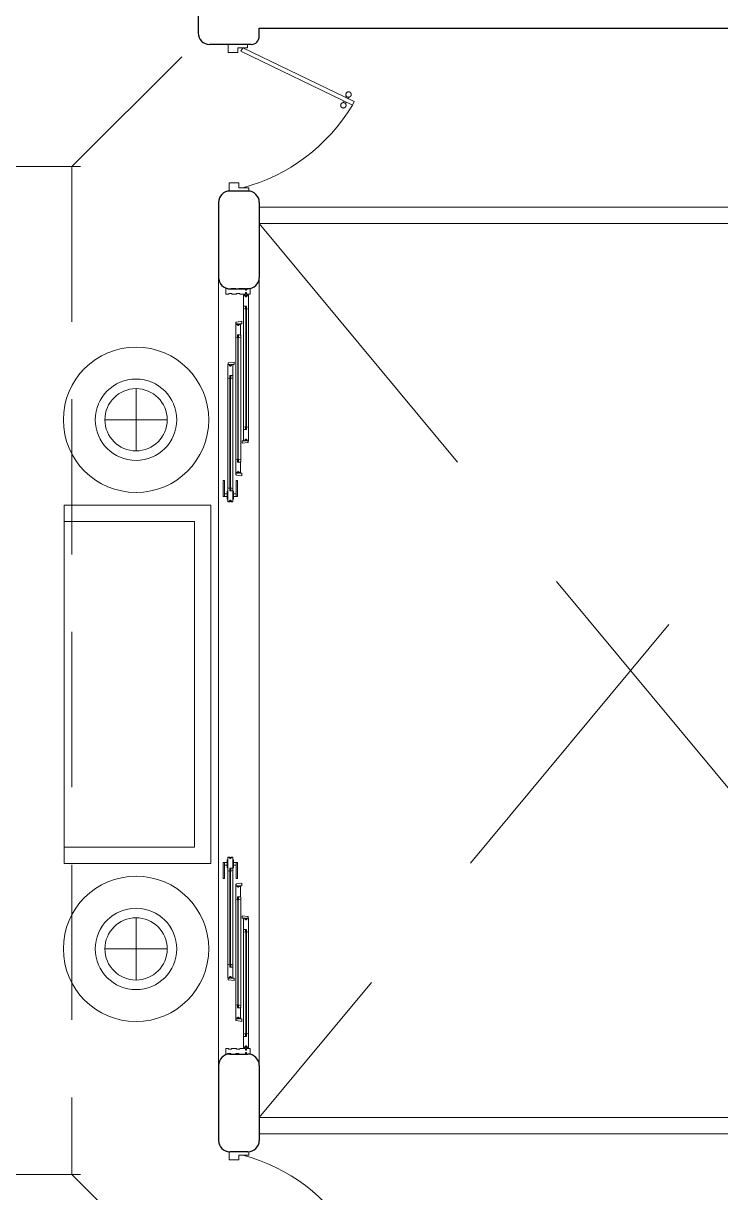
# Model space of a CAD drawing. Header units: metres. Extents: x -44 to 358, y -246 to 48.
# Drawn here: x 89.76 to 94.04, y -107.31 to -100.14 of the extents above; entities that cross this region are included whole.
import ezdxf

# ---------------------------------------------------------------- set-up
doc = ezdxf.new("R2010")
doc.units = ezdxf.units.M
doc.header["$LTSCALE"] = 0.3
doc.linetypes.add('DASHED2', pattern=[9.525, 6.35, -3.175])
doc.linetypes.add('HIDDEN2', pattern=[4.7625, 3.175, -1.5875])
for name, color, linetype, lineweight in [('A-DOOR', 7, 'Continuous', 5), ('A-WALL', 7, 'Continuous', 30), ('baños', 141, 'Continuous', 0), ('cristales', 131, 'Continuous', 0), ('MOBILIARIOS', 252, 'Continuous', 0), ('muros bajitos', 252, 'Continuous', 5), ('piso', 251, 'Continuous', 18), ('SE-2', 252, 'Continuous', 9)]:
    doc.layers.add(name, color=color, linetype=linetype, lineweight=lineweight)
doc.layers.add('Techos 1', color=7, linetype='HIDDEN2', lineweight=9, true_color=0x42391a)

# ---------------------------------------------------------------- blocks, each defined once
blk = doc.blocks.new('P90')
at = {"layer": 'A-DOOR'}
for p, q in [((-0.0476, -0.8576), (0.6364, -0.5264)), ((-0.0368, -0.88), (0.6473, -0.5489)), ((0.5843, -0.5517), (0.58, -0.5427)), ((0.5992, -0.5445), (0.5949, -0.5355)), ((0.5952, -0.5741), (0.5995, -0.5831)), ((0.6101, -0.5669), (0.6144, -0.5759)), ((0.6473, -0.5489), (0.6364, -0.5264)), ((-0.0368, -0.88), (-0.0476, -0.8576))]:
    blk.add_line(p, q, dxfattribs=at)
for points in [[(-0.06, -0.02), (-0.06, -0.05), (-0.12, -0.05), (-0.12, 0), (0, 0), (0, -0.02)], [(-0.0668, -0.88), (-0.0668, -0.85), (-0.1268, -0.85), (-0.1268, -0.9), (-0.0068, -0.9), (-0.0068, -0.88)]]:
    blk.add_lwpolyline(points, close=True, dxfattribs=at)
blk.add_arc((-0.3259, -1.105), 1.1228, 31.0139, 75.07969, dxfattribs=at)
for points in [[(0.5812, -0.5096), (0.5857, -0.5096), (0.5933, -0.5141), (0.5977, -0.5218), (0.5977, -0.5306), (0.5933, -0.5383), (0.5856, -0.5427), (0.5767, -0.5427), (0.5691, -0.5383), (0.5647, -0.5306), (0.5647, -0.5217), (0.5691, -0.514), (0.5768, -0.5096), (0.5812, -0.5096)], [(0.6133, -0.5758), (0.6177, -0.5758), (0.6254, -0.5803), (0.6298, -0.5879), (0.6298, -0.5968), (0.6253, -0.6045), (0.6176, -0.6089), (0.6088, -0.6089), (0.6011, -0.6044), (0.5967, -0.5967), (0.5967, -0.5879), (0.6011, -0.5802), (0.6088, -0.5758), (0.6133, -0.5758)]]:
    blk.add_open_spline(points, degree=2, dxfattribs=at)
blk = doc.blocks.new('A$C0aaa573a')
at = {"color": 7}
for points in [[(0.1262, 4.5899, 0.341999), (0.1277, 4.5918), (0.1281, 4.592), (0.1377, 4.592), (0.1387, 4.591), (0.1387, 4.574), (0.1382, 4.574), (0.1259, 4.5773, -0.339454), (0.1247, 4.5788), (0.1247, 4.5879, -0.341999)], [(0.1072, 4.4139, -0.341999), (0.1057, 4.4158), (0.1054, 4.416), (0.0957, 4.416), (0.0947, 4.415), (0.0947, 4.398), (0.0952, 4.398), (0.1076, 4.4013, 0.339454), (0.1087, 4.4028), (0.1087, 4.4119, 0.341999)], [(0.0592, 4.1639, -0.341999), (0.0577, 4.1658), (0.0574, 4.166), (0.0477, 4.166), (0.0467, 4.165), (0.0467, 4.148), (0.0472, 4.148), (0.0596, 4.1513, 0.339454), (0.0607, 4.1528), (0.0607, 4.1619, 0.341999)], [(0.1262, 3.8361, -0.341999), (0.1277, 3.8342), (0.1281, 3.834), (0.1377, 3.834), (0.1387, 3.835), (0.1387, 3.852), (0.1382, 3.852), (0.1259, 3.8487, 0.339454), (0.1247, 3.8472), (0.1247, 3.8381, 0.341999)], [(0.1072, 3.6361, 0.341999), (0.1057, 3.6342), (0.1054, 3.634), (0.0957, 3.634), (0.0947, 3.635), (0.0947, 3.652), (0.0952, 3.652), (0.1076, 3.6487, -0.339454), (0.1087, 3.6472), (0.1087, 3.6381, -0.341999)], [(0.0592, 3.4601, 0.341999), (0.0577, 3.4582), (0.0574, 3.458), (0.0477, 3.458), (0.0467, 3.459), (0.0467, 3.476), (0.0472, 3.476), (0.0596, 3.4727, -0.339454), (0.0607, 3.4712), (0.0607, 3.4621, -0.341999)], [(0.0592, 1.1399, -0.341999), (0.0577, 1.1418), (0.0574, 1.142), (0.0477, 1.142), (0.0467, 1.141), (0.0467, 1.124), (0.0472, 1.124), (0.0596, 1.1273, 0.339454), (0.0607, 1.1288), (0.0607, 1.1379, 0.341999)], [(0.1072, 0.9639, -0.341999), (0.1057, 0.9658), (0.1054, 0.966), (0.0957, 0.966), (0.0947, 0.965), (0.0947, 0.948), (0.0952, 0.948), (0.1076, 0.9513, 0.339454), (0.1087, 0.9528), (0.1087, 0.9619, 0.341999)], [(0.1262, 0.7639, 0.341999), (0.1277, 0.7658), (0.1281, 0.766), (0.1377, 0.766), (0.1387, 0.765), (0.1387, 0.748), (0.1382, 0.748), (0.1259, 0.7513, -0.339454), (0.1247, 0.7528), (0.1247, 0.7619, -0.341999)], [(0.0592, 0.5361, 0.341999), (0.0577, 0.5342), (0.0574, 0.534), (0.0477, 0.534), (0.0467, 0.535), (0.0467, 0.552), (0.0472, 0.552), (0.0596, 0.5487, -0.339454), (0.0607, 0.5472), (0.0607, 0.5381, -0.341999)], [(0.1072, 0.2861, 0.341999), (0.1057, 0.2842), (0.1054, 0.284), (0.0957, 0.284), (0.0947, 0.285), (0.0947, 0.302), (0.0952, 0.302), (0.1076, 0.2987, -0.339454), (0.1087, 0.2972), (0.1087, 0.2881, -0.341999)], [(0.1262, 0.1101, -0.341999), (0.1277, 0.1082), (0.1281, 0.108), (0.1377, 0.108), (0.1387, 0.109), (0.1387, 0.126), (0.1382, 0.126), (0.1259, 0.1227, 0.339454), (0.1247, 0.1212), (0.1247, 0.1121, 0.341999)]]:
    blk.add_lwpolyline(points, format="xyb", close=True, dxfattribs=at)
at = {"layer": 'A-DOOR', "color": 7}
for p, q in [((0.0182, 4.7), (0.0167, 4.6985)), ((0.0167, 4.6985), (0.0167, 4.6675)), ((0.0167, 4.6675), (0.0182, 4.666)), ((0.0302, 4.7), (0.0182, 4.7)), ((0.0302, 4.696), (0.0302, 4.7)), ((0.0492, 4.696), (0.0302, 4.696)), ((0.0352, 4.67), (0.0542, 4.67)), ((0.0352, 4.67), (0.0352, 4.666)), ((0.0782, 4.7), (0.0492, 4.7)), ((0.0492, 4.696), (0.0492, 4.7)), ((0.0542, 4.67), (0.0542, 4.666)), ((0.0782, 4.696), (0.0782, 4.7)), ((0.0972, 4.696), (0.0782, 4.696)), ((0.0832, 4.666), (0.0832, 4.67)), ((0.0832, 4.67), (0.1022, 4.67)), ((0.1377, 4.7), (0.0972, 4.7)), ((0.0972, 4.7), (0.0972, 4.696)), ((0.1022, 4.67), (0.1022, 4.666)), ((0.1377, 4.69), (0.1377, 4.7)), ((0.1437, 4.69), (0.1377, 4.69)), ((0.1377, 4.666), (0.1377, 4.676)), ((0.1377, 4.676), (0.1437, 4.676)), ((0.1667, 4.7), (0.1437, 4.7)), ((0.1437, 4.7), (0.1437, 4.69)), ((0.1437, 4.676), (0.1437, 4.666)), ((0.1652, 4.666), (0.1667, 4.6675)), ((0.1667, 4.6675), (0.1667, 4.7)), ((0.0182, 4.666), (0.0352, 4.666)), ((0.0542, 4.666), (0.0832, 4.666)), ((0.1022, 4.666), (0.1377, 4.666)), ((0.1257, 4.6585), (0.1272, 4.66)), ((0.1257, 4.5935), (0.1257, 4.6585)), ((0.1272, 4.66), (0.133, 4.66)), ((0.133, 4.66), (0.133, 4.654)), ((0.133, 4.654), (0.1357, 4.654)), ((0.1357, 4.654), (0.1357, 4.66)), ((0.1357, 4.66), (0.1377, 4.66)), ((0.1377, 4.66), (0.1377, 4.65)), ((0.1377, 4.65), (0.1437, 4.65)), ((0.1437, 4.666), (0.1652, 4.666)), ((0.1437, 4.65), (0.1437, 4.66)), ((0.1437, 4.66), (0.146, 4.66)), ((0.146, 4.66), (0.146, 4.654)), ((0.146, 4.654), (0.1487, 4.654)), ((0.1487, 4.654), (0.1487, 4.66)), ((0.1487, 4.66), (0.1542, 4.66)), ((0.1542, 4.66), (0.1557, 4.6585)), ((0.1557, 4.6585), (0.1557, 4.5779)), ((0.1247, 3.8472), (0.1247, 4.5788)), ((0.1272, 4.592), (0.1257, 4.5935)), ((0.1447, 4.592), (0.1272, 4.592)), ((0.1397, 4.5865), (0.1387, 4.5865)), ((0.1387, 4.5865), (0.1387, 4.5745)), ((0.1387, 4.5745), (0.1397, 4.5745)), ((0.1437, 4.587), (0.1397, 4.581)), ((0.1397, 4.587), (0.1437, 4.581)), ((0.1397, 4.581), (0.1397, 4.587)), ((0.1397, 4.587), (0.1437, 4.587)), ((0.1397, 4.587), (0.1397, 3.839)), ((0.1437, 4.587), (0.1397, 4.587)), ((0.1397, 3.839), (0.1397, 4.587)), ((0.1397, 4.587), (0.1437, 4.587)), ((0.1397, 4.5745), (0.1397, 4.5865)), ((0.1437, 4.581), (0.1397, 4.581)), ((0.1397, 4.576), (0.1397, 4.581)), ((0.1397, 4.581), (0.1437, 4.581)), ((0.1437, 4.576), (0.1397, 4.576)), ((0.1417, 4.592), (0.1417, 4.587)), ((0.1417, 4.592), (0.1417, 4.587)), ((0.1417, 4.592), (0.1417, 4.587)), ((0.1417, 4.587), (0.1417, 4.592)), ((0.1417, 4.592), (0.1417, 4.592)), ((0.1417, 4.587), (0.1417, 4.587)), ((0.1437, 4.587), (0.1437, 4.581)), ((0.1437, 3.839), (0.1437, 4.587)), ((0.1437, 4.587), (0.1437, 3.839)), ((0.1447, 4.5865), (0.1437, 4.5865)), ((0.1437, 4.5865), (0.1437, 4.5745)), ((0.1437, 4.581), (0.1437, 4.576)), ((0.1437, 4.5745), (0.1447, 4.5745)), ((0.1447, 4.5745), (0.1447, 4.592)), ((0.1447, 4.5745), (0.1447, 4.5865)), ((0.1452, 4.574), (0.1447, 4.5745)), ((0.1462, 4.574), (0.1452, 4.574)), ((0.1543, 4.576), (0.1462, 4.574)), ((0.1557, 4.5779), (0.1543, 4.576)), ((0.1557, 4.5779), (0.1557, 3.8481)), ((0.0792, 4.484), (0.0777, 4.4825)), ((0.0777, 4.4825), (0.0777, 4.4019)), ((0.0792, 4.4917), (0.0792, 4.484)), ((0.0847, 4.484), (0.0792, 4.484)), ((0.1152, 4.499), (0.082, 4.4947)), ((0.0847, 4.478), (0.0847, 4.484)), ((0.0874, 4.478), (0.0847, 4.478)), ((0.0897, 4.484), (0.0874, 4.484)), ((0.0874, 4.484), (0.0874, 4.478)), ((0.0897, 4.474), (0.0897, 4.484)), ((0.0957, 4.474), (0.0897, 4.474)), ((0.0977, 4.484), (0.0957, 4.484)), ((0.0957, 4.484), (0.0957, 4.474)), ((0.0977, 4.478), (0.0977, 4.484)), ((0.1004, 4.478), (0.0977, 4.478)), ((0.1062, 4.484), (0.1004, 4.484)), ((0.1004, 4.484), (0.1004, 4.478)), ((0.1077, 4.4825), (0.1062, 4.484)), ((0.1062, 4.484), (0.1152, 4.484)), ((0.1077, 4.4175), (0.1077, 4.4825)), ((0.1152, 4.484), (0.1152, 4.499)), ((0.0777, 4.4019), (0.0792, 4.4)), ((0.0777, 3.6481), (0.0777, 4.4019)), ((0.0792, 4.4), (0.0872, 4.398)), ((0.0872, 4.398), (0.0882, 4.398)), ((0.0882, 4.398), (0.0887, 4.3985)), ((0.0887, 4.3985), (0.0887, 4.416)), ((0.0887, 4.416), (0.1062, 4.416)), ((0.0887, 4.3985), (0.0887, 4.4105)), ((0.0887, 4.4105), (0.0897, 4.4105)), ((0.0897, 4.3985), (0.0887, 4.3985)), ((0.0937, 4.411), (0.0897, 4.411)), ((0.0897, 4.411), (0.0897, 3.639)), ((0.0897, 3.639), (0.0897, 4.411)), ((0.0897, 4.411), (0.0937, 4.411)), ((0.0897, 4.411), (0.0937, 4.405)), ((0.0937, 4.411), (0.0897, 4.405)), ((0.0897, 4.411), (0.0897, 4.405)), ((0.0937, 4.411), (0.0897, 4.411)), ((0.0897, 4.4105), (0.0897, 4.3985)), ((0.0897, 4.405), (0.0937, 4.405)), ((0.0897, 4.405), (0.0897, 4.4)), ((0.0937, 4.405), (0.0897, 4.405)), ((0.0897, 4.4), (0.0937, 4.4)), ((0.0917, 4.416), (0.0917, 4.411)), ((0.0917, 4.416), (0.0917, 4.411)), ((0.0917, 4.416), (0.0917, 4.411)), ((0.0917, 4.411), (0.0917, 4.416)), ((0.0917, 4.416), (0.0917, 4.416)), ((0.0917, 4.411), (0.0917, 4.411)), ((0.0937, 3.639), (0.0937, 4.411)), ((0.0937, 4.411), (0.0937, 3.639)), ((0.0937, 4.405), (0.0937, 4.411)), ((0.0937, 4.3985), (0.0937, 4.4105)), ((0.0937, 4.4105), (0.0947, 4.4105)), ((0.0937, 4.4), (0.0937, 4.405)), ((0.0947, 4.3985), (0.0937, 4.3985)), ((0.0947, 4.4105), (0.0947, 4.3985)), ((0.1062, 4.416), (0.1077, 4.4175)), ((0.1087, 4.4028), (0.1087, 3.6472)), ((0.0312, 4.2417), (0.0312, 4.234)), ((0.0672, 4.249), (0.034, 4.2447)), ((0.0672, 4.234), (0.0672, 4.249)), ((0.0312, 4.234), (0.0297, 4.2325)), ((0.0297, 4.2325), (0.0297, 4.1519)), ((0.0367, 4.234), (0.0312, 4.234)), ((0.0367, 4.228), (0.0367, 4.234)), ((0.0394, 4.228), (0.0367, 4.228)), ((0.0417, 4.234), (0.0394, 4.234)), ((0.0394, 4.234), (0.0394, 4.228)), ((0.0407, 4.1485), (0.0407, 4.166)), ((0.0407, 4.166), (0.0582, 4.166)), ((0.0417, 4.224), (0.0417, 4.234)), ((0.0477, 4.224), (0.0417, 4.224)), ((0.0437, 4.166), (0.0437, 4.161)), ((0.0437, 4.166), (0.0437, 4.161)), ((0.0437, 4.166), (0.0437, 4.161)), ((0.0437, 4.161), (0.0437, 4.166)), ((0.0437, 4.166), (0.0437, 4.166)), ((0.0497, 4.234), (0.0477, 4.234)), ((0.0477, 4.234), (0.0477, 4.224)), ((0.0497, 4.228), (0.0497, 4.234)), ((0.0524, 4.228), (0.0497, 4.228)), ((0.0582, 4.234), (0.0524, 4.234)), ((0.0524, 4.234), (0.0524, 4.228)), ((0.0597, 4.2325), (0.0582, 4.234)), ((0.0582, 4.234), (0.0672, 4.234)), ((0.0582, 4.166), (0.0597, 4.1675)), ((0.0597, 4.1675), (0.0597, 4.2325)), ((0.0297, 4.1519), (0.0312, 4.15)), ((0.0297, 3.4721), (0.0297, 4.1519)), ((0.0312, 4.15), (0.0392, 4.148)), ((0.0392, 4.148), (0.0402, 4.148)), ((0.0402, 4.148), (0.0407, 4.1485)), ((0.0407, 4.1485), (0.0407, 4.1605)), ((0.0407, 4.1605), (0.0417, 4.1605)), ((0.0417, 4.1485), (0.0407, 4.1485)), ((0.0457, 4.161), (0.0417, 4.161)), ((0.0417, 4.161), (0.0417, 3.463)), ((0.0417, 3.463), (0.0417, 4.161)), ((0.0417, 4.161), (0.0457, 4.161)), ((0.0417, 4.161), (0.0457, 4.155)), ((0.0457, 4.161), (0.0417, 4.155)), ((0.0417, 4.161), (0.0417, 4.155)), ((0.0457, 4.161), (0.0417, 4.161)), ((0.0417, 4.1605), (0.0417, 4.1485)), ((0.0417, 4.155), (0.0457, 4.155)), ((0.0417, 4.155), (0.0417, 4.15)), ((0.0457, 4.155), (0.0417, 4.155)), ((0.0417, 4.15), (0.0457, 4.15)), ((0.0437, 4.161), (0.0437, 4.161)), ((0.0457, 3.463), (0.0457, 4.161)), ((0.0457, 4.161), (0.0457, 3.463)), ((0.0457, 4.155), (0.0457, 4.161)), ((0.0457, 4.1485), (0.0457, 4.1605)), ((0.0457, 4.1605), (0.0467, 4.1605)), ((0.0457, 4.15), (0.0457, 4.155)), ((0.0467, 4.1485), (0.0457, 4.1485)), ((0.0467, 4.1605), (0.0467, 4.1485)), ((0.0607, 4.1528), (0.0607, 3.4712)), ((0.1272, 3.834), (0.1257, 3.8325)), ((0.1257, 3.8325), (0.1257, 3.7675)), ((0.1447, 3.834), (0.1272, 3.834)), ((0.1387, 3.8395), (0.1387, 3.8515)), ((0.1387, 3.8515), (0.1397, 3.8515)), ((0.1397, 3.8395), (0.1387, 3.8395)), ((0.1397, 3.8515), (0.1397, 3.8395)), ((0.1437, 3.85), (0.1397, 3.85)), ((0.1397, 3.85), (0.1397, 3.845)), ((0.1437, 3.839), (0.1397, 3.845)), ((0.1397, 3.839), (0.1437, 3.845)), ((0.1437, 3.845), (0.1397, 3.845)), ((0.1397, 3.845), (0.1397, 3.839)), ((0.1397, 3.845), (0.1437, 3.845)), ((0.1397, 3.839), (0.1437, 3.839)), ((0.1437, 3.839), (0.1397, 3.839)), ((0.1397, 3.839), (0.1437, 3.839)), ((0.1417, 3.834), (0.1417, 3.839)), ((0.1417, 3.834), (0.1417, 3.839)), ((0.1417, 3.834), (0.1417, 3.839)), ((0.1417, 3.839), (0.1417, 3.839)), ((0.1417, 3.839), (0.1417, 3.834)), ((0.1417, 3.834), (0.1417, 3.834)), ((0.1437, 3.8395), (0.1437, 3.8515)), ((0.1437, 3.8515), (0.1447, 3.8515)), ((0.1437, 3.845), (0.1437, 3.85)), ((0.1437, 3.839), (0.1437, 3.845)), ((0.1447, 3.8395), (0.1437, 3.8395)), ((0.1452, 3.852), (0.1447, 3.8515)), ((0.1447, 3.8515), (0.1447, 3.834)), ((0.1447, 3.8515), (0.1447, 3.8395)), ((0.1462, 3.852), (0.1452, 3.852)), ((0.1543, 3.85), (0.1462, 3.852)), ((0.1557, 3.8481), (0.1543, 3.85)), ((0.1557, 3.7675), (0.1557, 3.8481)), ((0.1272, 3.766), (0.1182, 3.766)), ((0.1182, 3.766), (0.1182, 3.751)), ((0.1182, 3.751), (0.1515, 3.7553)), ((0.1257, 3.7675), (0.1272, 3.766)), ((0.1272, 3.766), (0.133, 3.766)), ((0.133, 3.766), (0.133, 3.772)), ((0.133, 3.772), (0.1357, 3.772)), ((0.1357, 3.772), (0.1357, 3.766)), ((0.1357, 3.766), (0.1377, 3.766)), ((0.1377, 3.766), (0.1377, 3.776)), ((0.1377, 3.776), (0.1437, 3.776)), ((0.1437, 3.776), (0.1437, 3.766)), ((0.1437, 3.766), (0.146, 3.766)), ((0.146, 3.766), (0.146, 3.772)), ((0.146, 3.772), (0.1487, 3.772)), ((0.1487, 3.772), (0.1487, 3.766)), ((0.1487, 3.766), (0.1542, 3.766)), ((0.1542, 3.766), (0.1557, 3.7675)), ((0.1542, 3.7583), (0.1542, 3.766)), ((0.0777, 3.6481), (0.0792, 3.65)), ((0.0777, 3.5675), (0.0777, 3.6481)), ((0.0792, 3.65), (0.0872, 3.652)), ((0.0872, 3.652), (0.0882, 3.652)), ((0.0882, 3.652), (0.0887, 3.6515)), ((0.0887, 3.6515), (0.0887, 3.634)), ((0.0887, 3.6515), (0.0887, 3.6395)), ((0.0897, 3.6515), (0.0887, 3.6515)), ((0.0887, 3.6395), (0.0897, 3.6395)), ((0.0887, 3.634), (0.1062, 3.634)), ((0.0897, 3.6395), (0.0897, 3.6515)), ((0.0897, 3.645), (0.0897, 3.65)), ((0.0897, 3.65), (0.0937, 3.65)), ((0.0897, 3.639), (0.0937, 3.645)), ((0.0937, 3.639), (0.0897, 3.645)), ((0.0897, 3.639), (0.0897, 3.645)), ((0.0897, 3.645), (0.0937, 3.645)), ((0.0937, 3.645), (0.0897, 3.645)), ((0.0937, 3.639), (0.0897, 3.639)), ((0.0897, 3.639), (0.0937, 3.639)), ((0.0937, 3.639), (0.0897, 3.639)), ((0.0917, 3.634), (0.0917, 3.639)), ((0.0917, 3.634), (0.0917, 3.639)), ((0.0917, 3.634), (0.0917, 3.639)), ((0.0917, 3.639), (0.0917, 3.639)), ((0.0917, 3.639), (0.0917, 3.634)), ((0.0917, 3.634), (0.0917, 3.634)), ((0.0937, 3.6515), (0.0937, 3.6395)), ((0.0947, 3.6515), (0.0937, 3.6515)), ((0.0937, 3.65), (0.0937, 3.645)), ((0.0937, 3.645), (0.0937, 3.639)), ((0.0937, 3.6395), (0.0947, 3.6395)), ((0.0947, 3.6395), (0.0947, 3.6515)), ((0.1062, 3.634), (0.1077, 3.6325)), ((0.1077, 3.6325), (0.1077, 3.5675)), ((0.0792, 3.566), (0.0777, 3.5675)), ((0.0847, 3.566), (0.0792, 3.566)), ((0.0792, 3.5583), (0.0792, 3.566)), ((0.1152, 3.551), (0.082, 3.5553)), ((0.0874, 3.572), (0.0847, 3.572)), ((0.0847, 3.572), (0.0847, 3.566)), ((0.0874, 3.566), (0.0874, 3.572)), ((0.0897, 3.566), (0.0874, 3.566)), ((0.0957, 3.576), (0.0897, 3.576)), ((0.0897, 3.576), (0.0897, 3.566)), ((0.0957, 3.566), (0.0957, 3.576)), ((0.0977, 3.566), (0.0957, 3.566)), ((0.1004, 3.572), (0.0977, 3.572)), ((0.0977, 3.572), (0.0977, 3.566)), ((0.1004, 3.566), (0.1004, 3.572)), ((0.1062, 3.566), (0.1004, 3.566)), ((0.1077, 3.5675), (0.1062, 3.566)), ((0.1062, 3.566), (0.1152, 3.566)), ((0.1152, 3.566), (0.1152, 3.551)), ((0.0297, 3.4721), (0.0312, 3.474)), ((0.0297, 3.3915), (0.0297, 3.4721)), ((0.0312, 3.474), (0.0392, 3.476)), ((0.0392, 3.476), (0.0402, 3.476)), ((0.0402, 3.476), (0.0407, 3.4755)), ((0.0407, 3.4755), (0.0407, 3.458)), ((0.0407, 3.4755), (0.0407, 3.4635)), ((0.0417, 3.4755), (0.0407, 3.4755)), ((0.0407, 3.4635), (0.0417, 3.4635)), ((0.0407, 3.458), (0.0582, 3.458)), ((0.0417, 3.4635), (0.0417, 3.4755)), ((0.0417, 3.469), (0.0417, 3.474)), ((0.0417, 3.474), (0.0457, 3.474)), ((0.0417, 3.463), (0.0457, 3.469)), ((0.0457, 3.463), (0.0417, 3.469)), ((0.0417, 3.463), (0.0417, 3.469)), ((0.0417, 3.469), (0.0457, 3.469)), ((0.0457, 3.469), (0.0417, 3.469)), ((0.0457, 3.463), (0.0417, 3.463)), ((0.0417, 3.463), (0.0457, 3.463)), ((0.0457, 3.463), (0.0417, 3.463)), ((0.0437, 3.458), (0.0437, 3.463)), ((0.0437, 3.458), (0.0437, 3.463)), ((0.0437, 3.458), (0.0437, 3.463)), ((0.0437, 3.463), (0.0437, 3.463)), ((0.0437, 3.463), (0.0437, 3.458)), ((0.0437, 3.458), (0.0437, 3.458)), ((0.0457, 3.4755), (0.0457, 3.4635)), ((0.0467, 3.4755), (0.0457, 3.4755)), ((0.0457, 3.474), (0.0457, 3.469)), ((0.0457, 3.469), (0.0457, 3.463)), ((0.0457, 3.4635), (0.0467, 3.4635)), ((0.0467, 3.4635), (0.0467, 3.4755)), ((0.0582, 3.458), (0.0597, 3.4565)), ((0.0597, 3.4565), (0.0597, 3.3915)), ((0.0312, 3.39), (0.0297, 3.3915)), ((0.0367, 3.39), (0.0312, 3.39)), ((0.0394, 3.396), (0.0367, 3.396)), ((0.0367, 3.396), (0.0367, 3.39)), ((0.0394, 3.39), (0.0394, 3.396)), ((0.0417, 3.39), (0.0394, 3.39)), ((0.0477, 3.4), (0.0417, 3.4)), ((0.0417, 3.4), (0.0417, 3.39)), ((0.0477, 3.39), (0.0477, 3.4)), ((0.0497, 3.39), (0.0477, 3.39)), ((0.0524, 3.396), (0.0497, 3.396)), ((0.0497, 3.396), (0.0497, 3.39)), ((0.0524, 3.39), (0.0524, 3.396)), ((0.0582, 3.39), (0.0524, 3.39)), ((0.0597, 3.3915), (0.0582, 3.39)), ((0.0312, 1.21), (0.0297, 1.2085)), ((0.0297, 1.2085), (0.0297, 1.1279)), ((0.0367, 1.21), (0.0312, 1.21)), ((0.0367, 1.204), (0.0367, 1.21)), ((0.0394, 1.204), (0.0367, 1.204)), ((0.0417, 1.21), (0.0394, 1.21)), ((0.0394, 1.21), (0.0394, 1.204)), ((0.0417, 1.2), (0.0417, 1.21)), ((0.0477, 1.2), (0.0417, 1.2)), ((0.0497, 1.21), (0.0477, 1.21)), ((0.0477, 1.21), (0.0477, 1.2)), ((0.0497, 1.204), (0.0497, 1.21)), ((0.0524, 1.204), (0.0497, 1.204)), ((0.0582, 1.21), (0.0524, 1.21)), ((0.0524, 1.21), (0.0524, 1.204)), ((0.0597, 1.2085), (0.0582, 1.21)), ((0.0597, 1.1435), (0.0597, 1.2085)), ((0.0297, 1.1279), (0.0312, 1.126)), ((0.0297, 1.1279), (0.0297, 0.5481)), ((0.0312, 1.126), (0.0392, 1.124)), ((0.0392, 1.124), (0.0402, 1.124)), ((0.0402, 1.124), (0.0407, 1.1245)), ((0.0407, 1.1245), (0.0407, 1.142)), ((0.0407, 1.142), (0.0582, 1.142)), ((0.0407, 1.1245), (0.0407, 1.1365)), ((0.0407, 1.1365), (0.0417, 1.1365)), ((0.0417, 1.1245), (0.0407, 1.1245)), ((0.0417, 1.137), (0.0457, 1.131)), ((0.0457, 1.137), (0.0417, 1.131)), ((0.0417, 1.137), (0.0417, 1.131)), ((0.0457, 1.137), (0.0417, 1.137)), ((0.0417, 0.539), (0.0417, 1.137)), ((0.0417, 1.137), (0.0457, 1.137)), ((0.0417, 1.137), (0.0417, 0.539)), ((0.0457, 1.137), (0.0417, 1.137)), ((0.0417, 1.1365), (0.0417, 1.1245)), ((0.0417, 1.131), (0.0457, 1.131)), ((0.0417, 1.131), (0.0417, 1.126)), ((0.0457, 1.131), (0.0417, 1.131)), ((0.0417, 1.126), (0.0457, 1.126)), ((0.0437, 1.142), (0.0437, 1.137)), ((0.0437, 1.142), (0.0437, 1.137)), ((0.0437, 1.142), (0.0437, 1.137)), ((0.0437, 1.137), (0.0437, 1.142)), ((0.0437, 1.142), (0.0437, 1.142)), ((0.0437, 1.137), (0.0437, 1.137)), ((0.0457, 1.131), (0.0457, 1.137)), ((0.0457, 1.137), (0.0457, 0.539)), ((0.0457, 0.539), (0.0457, 1.137)), ((0.0457, 1.1245), (0.0457, 1.1365)), ((0.0457, 1.1365), (0.0467, 1.1365)), ((0.0457, 1.126), (0.0457, 1.131)), ((0.0467, 1.1245), (0.0457, 1.1245)), ((0.0467, 1.1365), (0.0467, 1.1245)), ((0.0582, 1.142), (0.0597, 1.1435)), ((0.0607, 0.5472), (0.0607, 1.1288)), ((0.0792, 1.034), (0.0777, 1.0325)), ((0.0777, 1.0325), (0.0777, 0.9519)), ((0.0792, 1.0417), (0.0792, 1.034)), ((0.0847, 1.034), (0.0792, 1.034)), ((0.1152, 1.049), (0.082, 1.0447)), ((0.0847, 1.028), (0.0847, 1.034)), ((0.0874, 1.028), (0.0847, 1.028)), ((0.0897, 1.034), (0.0874, 1.034)), ((0.0874, 1.034), (0.0874, 1.028)), ((0.0897, 1.024), (0.0897, 1.034)), ((0.0957, 1.024), (0.0897, 1.024)), ((0.0977, 1.034), (0.0957, 1.034)), ((0.0957, 1.034), (0.0957, 1.024)), ((0.0977, 1.028), (0.0977, 1.034)), ((0.1004, 1.028), (0.0977, 1.028)), ((0.1062, 1.034), (0.1004, 1.034)), ((0.1004, 1.034), (0.1004, 1.028)), ((0.1077, 1.0325), (0.1062, 1.034)), ((0.1062, 1.034), (0.1152, 1.034)), ((0.1077, 0.9675), (0.1077, 1.0325)), ((0.1152, 1.034), (0.1152, 1.049)), ((0.0777, 0.9519), (0.0792, 0.95)), ((0.0777, 0.9519), (0.0777, 0.2981)), ((0.0792, 0.95), (0.0872, 0.948)), ((0.0872, 0.948), (0.0882, 0.948)), ((0.0882, 0.948), (0.0887, 0.9485)), ((0.0887, 0.9485), (0.0887, 0.966)), ((0.0887, 0.966), (0.1062, 0.966)), ((0.0887, 0.9485), (0.0887, 0.9605)), ((0.0887, 0.9605), (0.0897, 0.9605)), ((0.0897, 0.9485), (0.0887, 0.9485)), ((0.0897, 0.961), (0.0937, 0.955)), ((0.0937, 0.961), (0.0897, 0.955)), ((0.0897, 0.961), (0.0897, 0.955)), ((0.0937, 0.961), (0.0897, 0.961)), ((0.0897, 0.289), (0.0897, 0.961)), ((0.0897, 0.961), (0.0937, 0.961)), ((0.0897, 0.961), (0.0897, 0.289)), ((0.0937, 0.961), (0.0897, 0.961)), ((0.0897, 0.9605), (0.0897, 0.9485)), ((0.0897, 0.955), (0.0937, 0.955)), ((0.0897, 0.955), (0.0897, 0.95)), ((0.0937, 0.955), (0.0897, 0.955)), ((0.0897, 0.95), (0.0937, 0.95)), ((0.0917, 0.966), (0.0917, 0.961)), ((0.0917, 0.966), (0.0917, 0.961)), ((0.0917, 0.966), (0.0917, 0.961)), ((0.0917, 0.961), (0.0917, 0.966)), ((0.0917, 0.966), (0.0917, 0.966)), ((0.0917, 0.961), (0.0917, 0.961)), ((0.0937, 0.955), (0.0937, 0.961)), ((0.0937, 0.961), (0.0937, 0.289)), ((0.0937, 0.289), (0.0937, 0.961)), ((0.0937, 0.9485), (0.0937, 0.9605)), ((0.0937, 0.9605), (0.0947, 0.9605)), ((0.0937, 0.95), (0.0937, 0.955)), ((0.0947, 0.9485), (0.0937, 0.9485)), ((0.0947, 0.9605), (0.0947, 0.9485)), ((0.1062, 0.966), (0.1077, 0.9675)), ((0.1087, 0.2972), (0.1087, 0.9528)), ((0.1182, 0.834), (0.1182, 0.849)), ((0.1182, 0.849), (0.1515, 0.8447)), ((0.1272, 0.834), (0.1182, 0.834)), ((0.1257, 0.8325), (0.1272, 0.834)), ((0.1257, 0.7675), (0.1257, 0.8325)), ((0.1272, 0.834), (0.133, 0.834)), ((0.133, 0.834), (0.133, 0.828)), ((0.133, 0.828), (0.1357, 0.828)), ((0.1357, 0.828), (0.1357, 0.834)), ((0.1357, 0.834), (0.1377, 0.834)), ((0.1377, 0.834), (0.1377, 0.824)), ((0.1377, 0.824), (0.1437, 0.824)), ((0.1437, 0.824), (0.1437, 0.834)), ((0.1437, 0.834), (0.146, 0.834)), ((0.146, 0.834), (0.146, 0.828)), ((0.146, 0.828), (0.1487, 0.828)), ((0.1487, 0.828), (0.1487, 0.834)), ((0.1487, 0.834), (0.1542, 0.834)), ((0.1542, 0.8417), (0.1542, 0.834)), ((0.1542, 0.834), (0.1557, 0.8325)), ((0.1557, 0.8325), (0.1557, 0.7519)), ((0.1247, 0.7528), (0.1247, 0.1212)), ((0.1272, 0.766), (0.1257, 0.7675)), ((0.1447, 0.766), (0.1272, 0.766)), ((0.1397, 0.7605), (0.1387, 0.7605)), ((0.1387, 0.7605), (0.1387, 0.7485)), ((0.1387, 0.7485), (0.1397, 0.7485)), ((0.1397, 0.113), (0.1397, 0.761)), ((0.1397, 0.761), (0.1437, 0.761)), ((0.1437, 0.761), (0.1397, 0.761)), ((0.1397, 0.761), (0.1397, 0.113)), ((0.1437, 0.761), (0.1397, 0.755)), ((0.1397, 0.761), (0.1437, 0.755)), ((0.1397, 0.755), (0.1397, 0.761)), ((0.1397, 0.761), (0.1437, 0.761)), ((0.1397, 0.7485), (0.1397, 0.7605)), ((0.1437, 0.755), (0.1397, 0.755)), ((0.1397, 0.75), (0.1397, 0.755)), ((0.1397, 0.755), (0.1437, 0.755)), ((0.1437, 0.75), (0.1397, 0.75)), ((0.1417, 0.766), (0.1417, 0.761)), ((0.1417, 0.766), (0.1417, 0.761)), ((0.1417, 0.766), (0.1417, 0.761)), ((0.1417, 0.761), (0.1417, 0.766)), ((0.1417, 0.766), (0.1417, 0.766)), ((0.1417, 0.761), (0.1417, 0.761)), ((0.1437, 0.761), (0.1437, 0.113)), ((0.1437, 0.113), (0.1437, 0.761)), ((0.1437, 0.761), (0.1437, 0.755)), ((0.1447, 0.7605), (0.1437, 0.7605)), ((0.1437, 0.7605), (0.1437, 0.7485)), ((0.1437, 0.755), (0.1437, 0.75)), ((0.1437, 0.7485), (0.1447, 0.7485)), ((0.1447, 0.7485), (0.1447, 0.766)), ((0.1447, 0.7485), (0.1447, 0.7605)), ((0.1452, 0.748), (0.1447, 0.7485)), ((0.1462, 0.748), (0.1452, 0.748)), ((0.1543, 0.75), (0.1462, 0.748)), ((0.1557, 0.7519), (0.1543, 0.75)), ((0.1557, 0.1221), (0.1557, 0.7519)), ((0.0297, 0.5481), (0.0312, 0.55)), ((0.0297, 0.4675), (0.0297, 0.5481)), ((0.0312, 0.55), (0.0392, 0.552)), ((0.0392, 0.552), (0.0402, 0.552)), ((0.0402, 0.552), (0.0407, 0.5515)), ((0.0407, 0.5515), (0.0407, 0.534)), ((0.0407, 0.5515), (0.0407, 0.5395)), ((0.0417, 0.5515), (0.0407, 0.5515)), ((0.0407, 0.5395), (0.0417, 0.5395)), ((0.0407, 0.534), (0.0582, 0.534)), ((0.0417, 0.5395), (0.0417, 0.5515)), ((0.0417, 0.545), (0.0417, 0.55)), ((0.0417, 0.55), (0.0457, 0.55)), ((0.0417, 0.539), (0.0457, 0.545)), ((0.0457, 0.539), (0.0417, 0.545)), ((0.0417, 0.539), (0.0417, 0.545)), ((0.0417, 0.545), (0.0457, 0.545)), ((0.0457, 0.545), (0.0417, 0.545)), ((0.0457, 0.539), (0.0417, 0.539)), ((0.0417, 0.539), (0.0457, 0.539)), ((0.0457, 0.539), (0.0417, 0.539)), ((0.0437, 0.534), (0.0437, 0.539)), ((0.0437, 0.534), (0.0437, 0.539)), ((0.0437, 0.534), (0.0437, 0.539)), ((0.0437, 0.539), (0.0437, 0.539)), ((0.0437, 0.539), (0.0437, 0.534)), ((0.0437, 0.534), (0.0437, 0.534)), ((0.0457, 0.5515), (0.0457, 0.5395)), ((0.0467, 0.5515), (0.0457, 0.5515)), ((0.0457, 0.55), (0.0457, 0.545)), ((0.0457, 0.545), (0.0457, 0.539)), ((0.0457, 0.5395), (0.0467, 0.5395)), ((0.0467, 0.5395), (0.0467, 0.5515)), ((0.0582, 0.534), (0.0597, 0.5325)), ((0.0597, 0.5325), (0.0597, 0.4675)), ((0.0312, 0.466), (0.0297, 0.4675)), ((0.0367, 0.466), (0.0312, 0.466)), ((0.0312, 0.4583), (0.0312, 0.466)), ((0.0672, 0.451), (0.034, 0.4553)), ((0.0394, 0.472), (0.0367, 0.472)), ((0.0367, 0.472), (0.0367, 0.466)), ((0.0394, 0.466), (0.0394, 0.472)), ((0.0417, 0.466), (0.0394, 0.466)), ((0.0477, 0.476), (0.0417, 0.476)), ((0.0417, 0.476), (0.0417, 0.466)), ((0.0477, 0.466), (0.0477, 0.476)), ((0.0497, 0.466), (0.0477, 0.466)), ((0.0524, 0.472), (0.0497, 0.472)), ((0.0497, 0.472), (0.0497, 0.466)), ((0.0524, 0.466), (0.0524, 0.472)), ((0.0582, 0.466), (0.0524, 0.466)), ((0.0597, 0.4675), (0.0582, 0.466)), ((0.0582, 0.466), (0.0672, 0.466)), ((0.0672, 0.466), (0.0672, 0.451)), ((0.0777, 0.2981), (0.0792, 0.3)), ((0.0777, 0.2175), (0.0777, 0.2981)), ((0.0792, 0.3), (0.0872, 0.302)), ((0.0872, 0.302), (0.0882, 0.302)), ((0.0882, 0.302), (0.0887, 0.3015)), ((0.0887, 0.3015), (0.0887, 0.284)), ((0.0887, 0.3015), (0.0887, 0.2895)), ((0.0897, 0.3015), (0.0887, 0.3015)), ((0.0887, 0.2895), (0.0897, 0.2895)), ((0.0897, 0.2895), (0.0897, 0.3015)), ((0.0897, 0.295), (0.0897, 0.3)), ((0.0897, 0.3), (0.0937, 0.3)), ((0.0897, 0.289), (0.0937, 0.295)), ((0.0937, 0.289), (0.0897, 0.295)), ((0.0897, 0.289), (0.0897, 0.295)), ((0.0897, 0.295), (0.0937, 0.295)), ((0.0937, 0.295), (0.0897, 0.295)), ((0.0937, 0.289), (0.0897, 0.289)), ((0.0897, 0.289), (0.0937, 0.289)), ((0.0937, 0.289), (0.0897, 0.289)), ((0.0917, 0.284), (0.0917, 0.289)), ((0.0917, 0.284), (0.0917, 0.289)), ((0.0917, 0.284), (0.0917, 0.289)), ((0.0917, 0.289), (0.0917, 0.289)), ((0.0917, 0.289), (0.0917, 0.284)), ((0.0937, 0.3015), (0.0937, 0.2895)), ((0.0947, 0.3015), (0.0937, 0.3015)), ((0.0937, 0.3), (0.0937, 0.295)), ((0.0937, 0.295), (0.0937, 0.289)), ((0.0937, 0.2895), (0.0947, 0.2895)), ((0.0947, 0.2895), (0.0947, 0.3015)), ((0.0792, 0.216), (0.0777, 0.2175)), ((0.0847, 0.216), (0.0792, 0.216)), ((0.0792, 0.2083), (0.0792, 0.216)), ((0.0874, 0.222), (0.0847, 0.222)), ((0.0847, 0.222), (0.0847, 0.216)), ((0.0874, 0.216), (0.0874, 0.222)), ((0.0897, 0.216), (0.0874, 0.216)), ((0.0887, 0.284), (0.1062, 0.284)), ((0.0957, 0.226), (0.0897, 0.226)), ((0.0897, 0.226), (0.0897, 0.216)), ((0.0917, 0.284), (0.0917, 0.284)), ((0.0957, 0.216), (0.0957, 0.226)), ((0.0977, 0.216), (0.0957, 0.216)), ((0.1004, 0.222), (0.0977, 0.222)), ((0.0977, 0.222), (0.0977, 0.216)), ((0.1004, 0.216), (0.1004, 0.222)), ((0.1062, 0.216), (0.1004, 0.216)), ((0.1062, 0.284), (0.1077, 0.2825)), ((0.1077, 0.2175), (0.1062, 0.216)), ((0.1062, 0.216), (0.1152, 0.216)), ((0.1077, 0.2825), (0.1077, 0.2175)), ((0.1152, 0.216), (0.1152, 0.201)), ((0.1152, 0.201), (0.082, 0.2053)), ((0.1272, 0.108), (0.1257, 0.1065)), ((0.1257, 0.1065), (0.1257, 0.0415)), ((0.1447, 0.108), (0.1272, 0.108)), ((0.1387, 0.1135), (0.1387, 0.1255)), ((0.1387, 0.1255), (0.1397, 0.1255)), ((0.1397, 0.1135), (0.1387, 0.1135)), ((0.1397, 0.1255), (0.1397, 0.1135)), ((0.1437, 0.124), (0.1397, 0.124)), ((0.1397, 0.124), (0.1397, 0.119)), ((0.1437, 0.113), (0.1397, 0.119)), ((0.1397, 0.113), (0.1437, 0.119)), ((0.1437, 0.119), (0.1397, 0.119)), ((0.1397, 0.119), (0.1397, 0.113)), ((0.1397, 0.119), (0.1437, 0.119)), ((0.1397, 0.113), (0.1437, 0.113)), ((0.1437, 0.113), (0.1397, 0.113)), ((0.1397, 0.113), (0.1437, 0.113)), ((0.1417, 0.108), (0.1417, 0.113)), ((0.1417, 0.108), (0.1417, 0.113)), ((0.1417, 0.108), (0.1417, 0.113)), ((0.1417, 0.113), (0.1417, 0.113)), ((0.1417, 0.113), (0.1417, 0.108)), ((0.1417, 0.108), (0.1417, 0.108)), ((0.1437, 0.1135), (0.1437, 0.1255)), ((0.1437, 0.1255), (0.1447, 0.1255)), ((0.1437, 0.119), (0.1437, 0.124)), ((0.1437, 0.113), (0.1437, 0.119)), ((0.1447, 0.1135), (0.1437, 0.1135)), ((0.1452, 0.126), (0.1447, 0.1255)), ((0.1447, 0.1255), (0.1447, 0.108)), ((0.1447, 0.1255), (0.1447, 0.1135)), ((0.1462, 0.126), (0.1452, 0.126)), ((0.1543, 0.124), (0.1462, 0.126)), ((0.1557, 0.1221), (0.1543, 0.124)), ((0.1557, 0.0415), (0.1557, 0.1221)), ((0.0167, 0.0325), (0.0182, 0.034)), ((0.0167, 0.0015), (0.0167, 0.0325)), ((0.0182, 0), (0.0167, 0.0015)), ((0.0182, 0.034), (0.0332, 0.034)), ((0.0282, 0), (0.0182, 0)), ((0.0472, 0.004), (0.0282, 0.004)), ((0.0282, 0.004), (0.0282, 0)), ((0.0332, 0.034), (0.0332, 0.03)), ((0.0332, 0.03), (0.0522, 0.03)), ((0.0472, 0.004), (0.0472, 0)), ((0.0782, 0), (0.0472, 0)), ((0.0472, 0), (0.0472, 0)), ((0.0522, 0.034), (0.0832, 0.034)), ((0.0522, 0.03), (0.0522, 0.034)), ((0.0972, 0.004), (0.0782, 0.004)), ((0.0782, 0.004), (0.0782, 0)), ((0.0832, 0.034), (0.0832, 0.03)), ((0.0832, 0.03), (0.1022, 0.03)), ((0.0972, 0), (0.0972, 0.004)), ((0.1377, 0), (0.0972, 0)), ((0.1022, 0.03), (0.1022, 0.034)), ((0.1022, 0.034), (0.1377, 0.034)), ((0.1257, 0.0415), (0.1272, 0.04)), ((0.1272, 0.04), (0.133, 0.04)), ((0.133, 0.04), (0.133, 0.046)), ((0.133, 0.046), (0.1357, 0.046)), ((0.1357, 0.046), (0.1357, 0.04)), ((0.1357, 0.04), (0.1377, 0.04)), ((0.1377, 0.04), (0.1377, 0.05)), ((0.1377, 0.05), (0.1437, 0.05)), ((0.1377, 0.034), (0.1377, 0.024)), ((0.1377, 0.024), (0.1437, 0.024)), ((0.1437, 0.01), (0.1377, 0.01)), ((0.1377, 0.01), (0.1377, 0)), ((0.1437, 0.05), (0.1437, 0.04)), ((0.1437, 0.04), (0.146, 0.04)), ((0.1437, 0.024), (0.1437, 0.034)), ((0.1437, 0.034), (0.1652, 0.034)), ((0.1437, 0), (0.1437, 0.01)), ((0.1667, 0), (0.1437, 0)), ((0.146, 0.04), (0.146, 0.046)), ((0.146, 0.046), (0.1487, 0.046)), ((0.1487, 0.046), (0.1487, 0.04)), ((0.1487, 0.04), (0.1542, 0.04)), ((0.1542, 0.04), (0.1557, 0.0415)), ((0.1652, 0.034), (0.1667, 0.0325)), ((0.1667, 0.0325), (0.1667, 0))]:
    blk.add_line(p, q, dxfattribs=at)
for centre, start, end in [((0.0822, 4.4917), 94.28912, 180.00148), ((0.0342, 4.2417), 94.28912, 180.00148), ((0.1512, 3.7583), 274.28912, 0.00148), ((0.0822, 3.5583), 179.99852, 265.71088), ((0.0822, 1.0417), 94.28912, 180.00148), ((0.1512, 0.8417), 359.99852, 85.71088), ((0.0342, 0.4583), 179.99852, 265.71088), ((0.0822, 0.2083), 179.99852, 265.71088)]:
    blk.add_arc(centre, 0.003, start, end, dxfattribs=at)
at = {"layer": 'cristales'}
for p, q in [((0.1417, 4.576), (0.1417, 3.85)), ((0.0917, 3.65), (0.0917, 4.4)), ((0.0437, 3.474), (0.0437, 4.15)), ((0.0437, 1.126), (0.0437, 0.55)), ((0.0917, 0.95), (0.0917, 0.3)), ((0.1417, 0.124), (0.1417, 0.75))]:
    blk.add_line(p, q, dxfattribs=at)
at = {"layer": 'SE-2', "lineweight": 0}
for p, q in [((0.0247, 3.4243), (0, 3.4243)), ((0.0097, 3.4393), (0.0247, 3.4393)), ((0.0247, 3.4441), (0.0247, 3.4243)), ((0.0647, 3.4441), (0.0647, 3.4243)), ((0.0798, 3.4393), (0.0647, 3.4393)), ((0.0647, 3.4243), (0.0895, 3.4243)), ((0.0247, 1.1757), (0, 1.1757)), ((0.0097, 1.1607), (0.0247, 1.1607)), ((0.0247, 1.1559), (0.0247, 1.1757)), ((0.0647, 1.1559), (0.0647, 1.1757)), ((0.0647, 1.1757), (0.0895, 1.1757)), ((0.0798, 1.1607), (0.0647, 1.1607))]:
    blk.add_line(p, q, dxfattribs=at)
for points in [[(0, 3.4243), (0.0096, 3.4243), (0.0096, 3.5216), (0, 3.5216)], [(0.0895, 3.4243), (0.0798, 3.4243), (0.0798, 3.5216), (0.0895, 3.5216)], [(0.0297, 3.4071), (0.0297, 3.4566), (0.0247, 3.4566), (0.0247, 3.4071)], [(0.0597, 3.4071), (0.0597, 3.4566), (0.0647, 3.4566), (0.0647, 3.4071)], [(0, 1.1757), (0.0096, 1.1757), (0.0096, 1.0784), (0, 1.0784)], [(0.0297, 1.1929), (0.0297, 1.1434), (0.0247, 1.1434), (0.0247, 1.1929)], [(0.0597, 1.1929), (0.0597, 1.1434), (0.0647, 1.1434), (0.0647, 1.1929)], [(0.0895, 1.1757), (0.0798, 1.1757), (0.0798, 1.0784), (0.0895, 1.0784)]]:
    blk.add_lwpolyline(points, close=True, dxfattribs=at)
blk = doc.blocks.new('PL MUEBLES 2N NASAS 09')
at = {"layer": 'A-WALL', "color": 2}
for p, q in [((222.8836, 51.6353), (222.8836, 51.4253)), ((223.2586, 51.4553), (229.215, 51.4553)), ((223.2586, 51.4053), (223.2586, 51.4553)), ((223.0086, 51.3553), (222.9536, 51.3553)), ((223.2086, 51.3553), (222.9536, 51.3553)), ((223.1886, 50.4553), (223.0786, 50.4553)), ((223.0086, 50.3853), (223.0086, 49.9253)), ((223.2586, 50.3853), (223.2586, 49.9253)), ((223.0786, 49.8553), (223.1886, 49.8553)), ((223.0786, 45.1562), (223.1886, 45.1562)), ((223.0786, 45.1562), (223.1886, 45.1562)), ((223.0786, 45.1562), (223.1886, 45.1562)), ((223.0086, 45.0862), (223.0086, 44.6262)), ((223.2586, 45.0862), (223.2586, 44.6262)), ((223.1886, 44.5562), (223.0786, 44.5562))]:
    blk.add_line(p, q, dxfattribs=at)
for centre, radius, start, end in [((222.9536, 51.4253), 0.07, 180, 270), ((223.2086, 51.4053), 0.05, 270, 0), ((223.0786, 50.3853), 0.07, 90, 180), ((223.1886, 50.3853), 0.07, 0, 90), ((223.0786, 49.9253), 0.07, 180, 270), ((223.1886, 49.9253), 0.07, 270, 0), ((223.0786, 45.0862), 0.07, 90, 180), ((223.1886, 45.0862), 0.07, 360, 90), ((223.0786, 44.6262), 0.07, 180, 270), ((223.1886, 44.6262), 0.07, 270, 360)]:
    blk.add_arc(centre, radius, start, end, dxfattribs=at)
at = {"layer": 'MOBILIARIOS', "color": 2}
for p, q in [((222.502, 49.2422), (222.502, 48.8595)), ((222.3107, 49.0508), (222.6933, 49.0508)), ((222.0605, 46.3271), (222.0605, 48.5258)), ((222.0605, 48.5258), (222.9605, 48.5258)), ((222.0605, 48.4258), (222.0605, 48.5258)), ((222.9605, 48.5258), (222.9605, 46.3271)), ((222.0605, 48.4258), (222.8605, 48.4258)), ((222.8605, 48.4258), (222.8605, 46.4271)), ((222.8605, 46.4271), (222.0605, 46.4271)), ((222.0605, 46.4271), (222.0605, 46.3271)), ((222.9605, 46.3271), (222.0605, 46.3271)), ((222.502, 45.6108), (222.502, 45.9935)), ((222.3107, 45.8021), (222.6933, 45.8021))]:
    blk.add_line(p, q, dxfattribs=at)
for centre, radius in [((222.502, 49.0508), 0.4463), ((222.502, 49.0508), 0.25), ((222.502, 49.0508), 0.1913), ((222.502, 45.8021), 0.4463), ((222.502, 45.8021), 0.25), ((222.502, 45.8021), 0.1913)]:
    blk.add_circle(centre, radius, dxfattribs=at)
at = {"layer": 'muros bajitos', "color": 2}
for p, q in [((223.0084, 45.0905), (223.0086, 49.9251)), ((223.2586, 49.9253), (223.2584, 45.0905))]:
    blk.add_line(p, q, dxfattribs=at)
at = {"layer": 'piso', "color": 2}
for p, q in [((223.2586, 50.3553), (226.9618, 50.3553)), ((223.2586, 50.2553), (226.9618, 50.2553)), ((223.2586, 44.7662), (226.9618, 44.7662)), ((223.2586, 44.6662), (226.9618, 44.6662))]:
    blk.add_line(p, q, dxfattribs=at)
at = {"layer": 'piso', "color": 2, "linetype": 'DASHED2'}
for p, q in [((223.2586, 50.2553), (227.5982, 45.0298)), ((227.5982, 49.9917), (223.2586, 44.7662))]:
    blk.add_line(p, q, dxfattribs=at)
at = {"layer": 'Techos 1', "color": 2}
for p, q in [((222.1086, 50.6053), (226.0086, 54.5053)), ((222.1618, 50.6053), (207.4118, 50.6053)), ((222.1086, 50.6053), (222.1086, 44.4162)), ((215.5618, 44.4162), (222.1618, 44.4162)), ((222.1086, 44.4162), (226.014, 40.5107))]:
    blk.add_line(p, q, dxfattribs=at)
at = {"layer": 'A-DOOR', "color": 2, "xscale": -1, "rotation": 180}
blk.add_blockref('P90', (223.1936, 50.4553), dxfattribs=at)
at = {"layer": 'A-DOOR', "color": 2}
blk.add_blockref('P90', (223.1936, 44.5562), dxfattribs=at)
at = {"layer": 'baños', "color": 2}
blk.add_blockref('A$C0aaa573a', (223.0363, 45.1562), dxfattribs=at)

msp = doc.modelspace()

# ---------------------------------------------------------------- block references
msp.add_blockref('PL MUEBLES 2N NASAS 09', (-132.0484004, -151.6197483))

doc.saveas('drawing.dxf')
